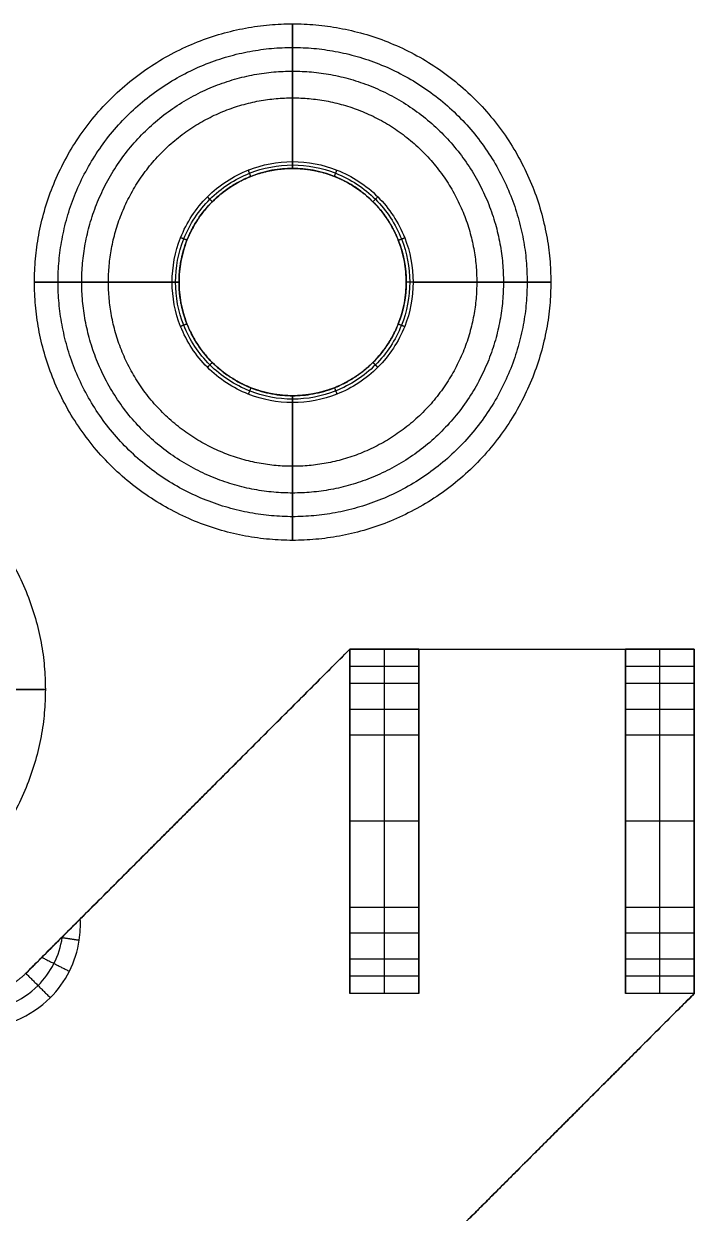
# Model space of a CAD drawing. Header units: millimetres. Extents: x -961 to -824, y -490 to -345.
# Drawn here: x -864.6 to -825.6, y -422.8 to -353.7 of the extents above; entities that cross this region are included whole.
import ezdxf

# ---------------------------------------------------------------- set-up
doc = ezdxf.new("R2010")
doc.units = ezdxf.units.MM
doc.header["$MEASUREMENT"] = 0
doc.layers.add('Corners UP', color=18, linetype='Continuous', true_color=0x000000)

msp = doc.modelspace()

# ---------------------------------------------------------------- linework, layer by layer
at = {"layer": 'Corners UP'}
for p, q in [((-845.626, -390.001, 15.743), (-845.626, -396.207, 15.743)), ((-841.626, -390.001, 15.743), (-841.626, -396.207, 15.743)), ((-829.626, -390.001, 15.743), (-829.626, -396.207, 15.743)), ((-825.626, -390.001, 15.743), (-825.626, -396.207, 15.743)), ((-845.626, -400.001, 3), (-845.626, -400.001, 14)), ((-841.626, -400.001, 3), (-841.626, -400.001, 14)), ((-829.626, -400.001, 3), (-829.626, -400.001, 14)), ((-825.626, -400.001, 3), (-825.626, -400.001, 14)), ((-845.626, -403.795, 15.743), (-845.626, -410.001, 15.743)), ((-841.626, -403.795, 15.743), (-841.626, -410.001, 15.743)), ((-829.626, -403.795, 15.743), (-829.626, -410.001, 15.743)), ((-825.626, -403.795, 15.743), (-825.626, -410.001, 15.743))]:
    msp.add_line(p, q, dxfattribs=at)
at = {"layer": 'Corners UP', "extrusion": (6.80716e-07, -1.65519e-06, 1)}
for points in [[(-833.956, -368.686, 0), (-833.956, -353.686, 0), (-848.956, -353.686, 0), (-863.956, -353.686, 0), (-863.956, -368.686, 0), (-863.956, -383.686, 0), (-848.956, -383.686, 0), (-833.956, -383.686, 0), (-833.956, -368.686, 0)], [(-833.956, -368.686, 9), (-833.956, -353.686, 9), (-848.956, -353.686, 9), (-863.956, -353.686, 9), (-863.956, -368.686, 9), (-863.956, -383.686, 9), (-848.956, -383.686, 9), (-833.956, -383.686, 9), (-833.956, -368.686, 9)], [(-833.956, -368.686, 0.5), (-833.956, -353.686, 0.5), (-848.956, -353.686, 0.5), (-863.956, -353.686, 0.5), (-863.956, -368.686, 0.5), (-863.956, -383.686, 0.5), (-848.956, -383.686, 0.5), (-833.956, -383.686, 0.5), (-833.956, -368.686, 0.5)], [(-835.331, -368.686, 8.125), (-835.331, -355.061, 8.125), (-848.956, -355.061, 8.125), (-862.581, -355.061, 8.125), (-862.581, -368.686, 8.125), (-862.581, -382.311, 8.125), (-848.956, -382.311, 8.125), (-835.331, -382.311, 8.125), (-835.331, -368.686, 8.125)], [(-836.706, -368.686, 2.75), (-836.706, -356.436, 2.75), (-848.956, -356.436, 2.75), (-861.206, -356.436, 2.75), (-861.206, -368.686, 2.75), (-861.206, -380.936, 2.75), (-848.956, -380.936, 2.75), (-836.706, -380.936, 2.75), (-836.706, -368.686, 2.75)], [(-836.706, -368.686, 7.25), (-836.706, -356.436, 7.25), (-848.956, -356.436, 7.25), (-861.206, -356.436, 7.25), (-861.206, -368.686, 7.25), (-861.206, -380.936, 7.25), (-848.956, -380.936, 7.25), (-836.706, -380.936, 7.25), (-836.706, -368.686, 7.25)], [(-836.706, -368.686, 5), (-836.706, -356.436, 5), (-848.956, -356.436, 5), (-861.206, -356.436, 5), (-861.206, -368.686, 5), (-861.206, -380.936, 5), (-848.956, -380.936, 5), (-836.706, -380.936, 5), (-836.706, -368.686, 5)], [(-838.256, -368.686, 0), (-838.256, -357.986, 0), (-848.956, -357.986, 0), (-859.656, -357.986, 0), (-859.656, -368.686, 0), (-859.656, -379.386, 0), (-848.956, -379.386, 0), (-838.256, -379.386, 0), (-838.256, -368.686, 0)], [(-863.32, -392.348, 1), (-863.32, -377.348, 1), (-878.32, -377.348, 1), (-893.32, -377.348, 1), (-893.32, -392.348, 1), (-893.32, -407.348, 1), (-878.32, -407.348, 1), (-863.32, -407.348, 1), (-863.32, -392.348, 1)], [(-863.32, -392.348, 9), (-863.32, -377.348, 9), (-878.32, -377.348, 9), (-893.32, -377.348, 9), (-893.32, -392.348, 9), (-893.32, -407.348, 9), (-878.32, -407.348, 9), (-863.32, -407.348, 9), (-863.32, -392.348, 9)], [(-863.32, -392.348, 0.5), (-863.32, -377.348, 0.5), (-878.32, -377.348, 0.5), (-893.32, -377.348, 0.5), (-893.32, -392.348, 0.5), (-893.32, -407.348, 0.5), (-878.32, -407.348, 0.5), (-863.32, -407.348, 0.5), (-863.32, -392.348, 0.5)]]:
    msp.add_rational_spline(points, [1, 0.707106781187, 1, 0.707106781187, 1, 0.707106781187, 1, 0.707106781187, 1], degree=2, knots=[0, 0, 0, 23.56196, 23.56196, 47.12392, 47.12392, 70.685879, 70.685879, 94.247839, 94.247839, 94.247839], dxfattribs=at)
at = {"layer": 'Corners UP', "extrusion": (-6.80716e-07, 1.65519e-06, -1)}
for points in [[(-833.956, -368.686, 1), (-833.956, -353.686, 1), (-848.956, -353.686, 1), (-863.956, -353.686, 1), (-863.956, -368.686, 1), (-863.956, -383.686, 1), (-848.956, -383.686, 1), (-833.956, -383.686, 1), (-833.956, -368.686, 1)], [(-833.956, -368.686, 10), (-833.956, -353.686, 10), (-848.956, -353.686, 10), (-863.956, -353.686, 10), (-863.956, -368.686, 10), (-863.956, -383.686, 10), (-848.956, -383.686, 10), (-833.956, -383.686, 10), (-833.956, -368.686, 10)], [(-833.956, -368.686, 9.5), (-833.956, -353.686, 9.5), (-848.956, -353.686, 9.5), (-863.956, -353.686, 9.5), (-863.956, -368.686, 9.5), (-863.956, -383.686, 9.5), (-848.956, -383.686, 9.5), (-833.956, -383.686, 9.5), (-833.956, -368.686, 9.5)], [(-835.331, -368.686, 1.875), (-835.331, -355.061, 1.875), (-848.956, -355.061, 1.875), (-862.581, -355.061, 1.875), (-862.581, -368.686, 1.875), (-862.581, -382.311, 1.875), (-848.956, -382.311, 1.875), (-835.331, -382.311, 1.875), (-835.331, -368.686, 1.875)], [(-838.256, -368.686, 10), (-838.256, -357.986, 10), (-848.956, -357.986, 10), (-859.656, -357.986, 10), (-859.656, -368.686, 10), (-859.656, -379.386, 10), (-848.956, -379.386, 10), (-838.256, -379.386, 10), (-838.256, -368.686, 10)], [(-863.32, -392.348, 0), (-863.32, -377.348, 0), (-878.32, -377.348, 0), (-893.32, -377.348, 0), (-893.32, -392.348, 0), (-893.32, -407.348, 0), (-878.32, -407.348, 0), (-863.32, -407.348, 0), (-863.32, -392.348, 0)], [(-863.32, -392.348, 10), (-863.32, -377.348, 10), (-878.32, -377.348, 10), (-893.32, -377.348, 10), (-893.32, -392.348, 10), (-893.32, -407.348, 10), (-878.32, -407.348, 10), (-863.32, -407.348, 10), (-863.32, -392.348, 10)], [(-863.32, -392.348, 9.5), (-863.32, -377.348, 9.5), (-878.32, -377.348, 9.5), (-893.32, -377.348, 9.5), (-893.32, -392.348, 9.5), (-893.32, -407.348, 9.5), (-878.32, -407.348, 9.5), (-863.32, -407.348, 9.5), (-863.32, -392.348, 9.5)]]:
    msp.add_rational_spline(points, [1, 0.707106781187, 1, 0.707106781187, 1, 0.707106781187, 1, 0.707106781187, 1], degree=2, knots=[0, 0, 0, 23.56196, 23.56196, 47.12392, 47.12392, 70.685879, 70.685879, 94.247839, 94.247839, 94.247839], dxfattribs=at)
at = {"layer": 'Corners UP'}
for points in [[(-848.956, -353.686, 10), (-848.956, -357.886, 10), (-848.956, -362.086, 10)], [(-848.956, -353.686, 0), (-848.956, -353.686, 0.5), (-848.956, -353.686, 1)], [(-848.956, -353.686, 1), (-848.956, -355.061, 1.875), (-848.956, -356.436, 2.75)], [(-848.956, -356.436, 7.25), (-848.956, -355.061, 8.125), (-848.956, -353.686, 9)], [(-848.956, -353.686, 9), (-848.956, -353.686, 9.5), (-848.956, -353.686, 10)], [(-848.956, -361.686, 0), (-848.956, -357.686, 0), (-848.956, -353.686, 0)], [(-848.956, -356.436, 2.75), (-848.956, -356.436, 5), (-848.956, -356.436, 7.25)], [(-848.956, -362.086, 0.4), (-848.956, -361.886, 0.2), (-848.956, -361.686, 0)], [(-851.385, -362.55, 0.4), (-851.459, -362.364, 0.2), (-851.532, -362.178, 0)], [(-848.956, -362.086, 10), (-848.956, -362.086, 5.2), (-848.956, -362.086, 0.4)], [(-846.526, -362.55, 0.4), (-846.453, -362.364, 0.2), (-846.379, -362.178, 0)], [(-853.623, -364.019, 0.4), (-853.764, -363.878, 0.2), (-853.906, -363.736, 0)], [(-844.289, -364.019, 0.4), (-844.147, -363.878, 0.2), (-844.006, -363.736, 0)], [(-855.092, -366.257, 0.4), (-855.278, -366.183, 0.2), (-855.464, -366.11, 0)], [(-842.819, -366.257, 0.4), (-842.633, -366.183, 0.2), (-842.447, -366.11, 0)], [(-863.956, -368.686, 10), (-859.756, -368.686, 10), (-855.556, -368.686, 10)], [(-863.956, -368.686, 0), (-863.956, -368.686, 0.5), (-863.956, -368.686, 1)], [(-863.956, -368.686, 1), (-862.581, -368.686, 1.875), (-861.206, -368.686, 2.75)], [(-861.206, -368.686, 7.25), (-862.581, -368.686, 8.125), (-863.956, -368.686, 9)], [(-863.956, -368.686, 9), (-863.956, -368.686, 9.5), (-863.956, -368.686, 10)], [(-855.956, -368.686, 0), (-859.956, -368.686, 0), (-863.956, -368.686, 0)], [(-861.206, -368.686, 2.75), (-861.206, -368.686, 5), (-861.206, -368.686, 7.25)], [(-855.556, -368.686, 0.4), (-855.756, -368.686, 0.2), (-855.956, -368.686, 0)], [(-855.556, -368.686, 10), (-855.556, -368.686, 5.2), (-855.556, -368.686, 0.4)], [(-833.956, -368.686, 10), (-838.156, -368.686, 10), (-842.356, -368.686, 10)], [(-841.956, -368.686, 0), (-842.156, -368.686, 0.2), (-842.356, -368.686, 0.4)], [(-842.356, -368.686, 10), (-842.356, -368.686, 5.2), (-842.356, -368.686, 0.4)], [(-841.956, -368.686, 0), (-837.956, -368.686, 0), (-833.956, -368.686, 0)], [(-836.706, -368.686, 7.25), (-835.331, -368.686, 8.125), (-833.956, -368.686, 9)], [(-836.706, -368.686, 2.75), (-836.706, -368.686, 5), (-836.706, -368.686, 7.25)], [(-833.956, -368.686, 1), (-835.331, -368.686, 1.875), (-836.706, -368.686, 2.75)], [(-833.956, -368.686, 9), (-833.956, -368.686, 9.5), (-833.956, -368.686, 10)], [(-833.956, -368.686, 0), (-833.956, -368.686, 0.5), (-833.956, -368.686, 1)], [(-855.092, -371.116, 0.4), (-855.278, -371.19, 0.2), (-855.464, -371.263, 0)], [(-842.819, -371.116, 0.4), (-842.633, -371.19, 0.2), (-842.447, -371.263, 0)], [(-853.623, -373.354, 0.4), (-853.764, -373.495, 0.2), (-853.906, -373.636, 0)], [(-844.289, -373.354, 0.4), (-844.147, -373.495, 0.2), (-844.006, -373.636, 0)], [(-851.385, -374.823, 0.4), (-851.459, -375.009, 0.2), (-851.532, -375.195, 0)], [(-846.526, -374.823, 0.4), (-846.453, -375.009, 0.2), (-846.379, -375.195, 0)], [(-848.956, -383.686, 10), (-848.956, -379.486, 10), (-848.956, -375.286, 10)], [(-848.956, -375.286, 10), (-848.956, -375.286, 5.2), (-848.956, -375.286, 0.4)], [(-848.956, -375.287, 0.4), (-848.956, -375.487, 0.2), (-848.956, -375.687, 0)], [(-848.956, -375.686, 0), (-848.956, -379.686, 0), (-848.956, -383.686, 0)], [(-848.956, -383.686, 1), (-848.956, -382.311, 1.875), (-848.956, -380.936, 2.75)], [(-848.956, -380.936, 2.75), (-848.956, -380.936, 5), (-848.956, -380.936, 7.25)], [(-848.956, -380.936, 7.25), (-848.956, -382.311, 8.125), (-848.956, -383.686, 9)], [(-848.956, -383.686, 0), (-848.956, -383.686, 0.5), (-848.956, -383.686, 1)], [(-848.956, -383.686, 9), (-848.956, -383.686, 9.5), (-848.956, -383.686, 10)], [(-864.454, -408.829), (-855.04, -399.415), (-845.626, -390.001)], [(-862.996, -407.372, 1.5), (-854.311, -398.686, 1.5), (-845.626, -390.001, 1.5)], [(-861.292, -405.667, 3), (-853.459, -397.834, 3), (-845.626, -390.001, 3)], [(-845.626, -390.001, 3), (-845.626, -400.001, 3), (-845.626, -410.001, 3)], [(-845.626, -390.001, 3), (-843.626, -390.001, 3), (-841.626, -390.001, 3)], [(-841.626, -390.001, 28.486), (-843.626, -390.001, 28.486), (-845.626, -390.001, 28.486)], [(-845.626, -392.001, 28.486), (-845.626, -391.001, 28.486), (-845.626, -390.001, 28.486)], [(-845.626, -390.001, 28.486), (-845.626, -390.001, 15.743), (-845.626, -390.001, 3)], [(-845.626, -390.001, 3), (-845.626, -390.001, 1.5), (-845.626, -390.001)], [(-845.626, -390.001), (-835.626, -390.001), (-825.626, -390.001)], [(-841.626, -390.001, 15.743), (-843.626, -390.001, 15.743), (-845.626, -390.001, 15.743)], [(-845.626, -390.001, 1.5), (-835.626, -390.001, 1.5), (-825.626, -390.001, 1.5)], [(-843.626, -392.001, 28.486), (-843.626, -391.001, 28.486), (-843.626, -390.001, 28.486)], [(-843.626, -390.001, 28.486), (-843.626, -390.001, 15.743), (-843.626, -390.001, 3)], [(-841.626, -390.001, 3), (-841.626, -400.001, 3), (-841.626, -410.001, 3)], [(-841.626, -392.001, 28.486), (-841.626, -391.001, 28.486), (-841.626, -390.001, 28.486)], [(-841.626, -390.001, 28.486), (-841.626, -390.001, 15.743), (-841.626, -390.001, 3)], [(-841.626, -390.001, 3), (-835.626, -390.001, 3), (-829.626, -390.001, 3)], [(-835.626, -390.001, 3), (-835.626, -390.001, 1.5), (-835.626, -390.001)], [(-829.626, -390.001, 3), (-829.626, -400.001, 3), (-829.626, -410.001, 3)], [(-829.626, -390.001, 3), (-827.626, -390.001, 3), (-825.626, -390.001, 3)], [(-825.626, -390.001, 28.486), (-827.626, -390.001, 28.486), (-829.626, -390.001, 28.486)], [(-829.626, -392.001, 28.486), (-829.626, -391.001, 28.486), (-829.626, -390.001, 28.486)], [(-829.626, -390.001, 28.486), (-829.626, -390.001, 15.743), (-829.626, -390.001, 3)], [(-825.626, -390.001, 15.743), (-827.626, -390.001, 15.743), (-829.626, -390.001, 15.743)], [(-827.626, -392.001, 28.486), (-827.626, -391.001, 28.486), (-827.626, -390.001, 28.486)], [(-827.626, -390.001, 28.486), (-827.626, -390.001, 15.743), (-827.626, -390.001, 3)], [(-825.626, -390.001, 3), (-825.626, -400.001, 3), (-825.626, -410.001, 3)], [(-825.626, -392.001, 28.486), (-825.626, -391.001, 28.486), (-825.626, -390.001, 28.486)], [(-825.626, -390.001, 28.486), (-825.626, -390.001, 15.743), (-825.626, -390.001, 3)], [(-825.626, -390.001, 3), (-825.626, -390.001, 1.5), (-825.626, -390.001)], [(-825.626, -390.001), (-825.626, -400.001), (-825.626, -410.001)], [(-825.626, -390.001, 1.5), (-825.626, -400.001, 1.5), (-825.626, -410.001, 1.5)], [(-841.626, -391.001, 28.486), (-843.626, -391.001, 28.486), (-845.626, -391.001, 28.486)], [(-825.626, -391.001, 28.486), (-827.626, -391.001, 28.486), (-829.626, -391.001, 28.486)], [(-841.626, -392.001, 28.486), (-843.626, -392.001, 28.486), (-845.626, -392.001, 28.486)], [(-845.626, -395.001, 25.486), (-845.626, -393.501, 26.986), (-845.626, -392.001, 28.486)], [(-843.626, -395.001, 25.486), (-843.626, -393.501, 26.986), (-843.626, -392.001, 28.486)], [(-841.626, -395.001, 25.486), (-841.626, -393.501, 26.986), (-841.626, -392.001, 28.486)], [(-825.626, -392.001, 28.486), (-827.626, -392.001, 28.486), (-829.626, -392.001, 28.486)], [(-829.626, -395.001, 25.486), (-829.626, -393.501, 26.986), (-829.626, -392.001, 28.486)], [(-827.626, -395.001, 25.486), (-827.626, -393.501, 26.986), (-827.626, -392.001, 28.486)], [(-825.626, -395.001, 25.486), (-825.626, -393.501, 26.986), (-825.626, -392.001, 28.486)], [(-863.32, -392.348, 10), (-867.52, -392.348, 10), (-871.72, -392.348, 10)], [(-871.32, -392.348, 0), (-867.32, -392.348, 0), (-863.32, -392.348, 0)], [(-866.07, -392.348, 7.25), (-864.695, -392.348, 8.125), (-863.32, -392.348, 9)], [(-863.32, -392.348, 1), (-864.695, -392.348, 1.875), (-866.07, -392.348, 2.75)], [(-863.32, -392.348, 9), (-863.32, -392.348, 9.5), (-863.32, -392.348, 10)], [(-863.32, -392.348, 0), (-863.32, -392.348, 0.5), (-863.32, -392.348, 1)], [(-841.626, -393.501, 26.986), (-843.626, -393.501, 26.986), (-845.626, -393.501, 26.986)], [(-825.626, -393.501, 26.986), (-827.626, -393.501, 26.986), (-829.626, -393.501, 26.986)], [(-841.626, -395.001, 19), (-843.626, -395.001, 19), (-845.626, -395.001, 19)], [(-841.626, -395.001, 25.486), (-843.626, -395.001, 25.486), (-845.626, -395.001, 25.486)], [(-845.626, -395.001, 19), (-845.626, -395.001, 22.243), (-845.626, -395.001, 25.486)], [(-841.626, -395.001, 22.243), (-843.626, -395.001, 22.243), (-845.626, -395.001, 22.243)], [(-843.626, -395.001, 19), (-843.626, -395.001, 22.243), (-843.626, -395.001, 25.486)], [(-841.626, -395.001, 19), (-841.626, -395.001, 22.243), (-841.626, -395.001, 25.486)], [(-825.626, -395.001, 19), (-827.626, -395.001, 19), (-829.626, -395.001, 19)], [(-825.626, -395.001, 25.486), (-827.626, -395.001, 25.486), (-829.626, -395.001, 25.486)], [(-829.626, -395.001, 19), (-829.626, -395.001, 22.243), (-829.626, -395.001, 25.486)], [(-825.626, -395.001, 22.243), (-827.626, -395.001, 22.243), (-829.626, -395.001, 22.243)], [(-827.626, -395.001, 19), (-827.626, -395.001, 22.243), (-827.626, -395.001, 25.486)], [(-825.626, -395.001, 19), (-825.626, -395.001, 22.243), (-825.626, -395.001, 25.486)], [(-855.04, -399.415, 3), (-855.04, -399.415, 1.5), (-855.04, -399.415)], [(-841.626, -400.001, 14), (-843.626, -400.001, 14), (-845.626, -400.001, 14)], [(-825.626, -400.001, 14), (-827.626, -400.001, 14), (-829.626, -400.001, 14)], [(-825.626, -400.001, 3), (-825.626, -400.001, 1.5), (-825.626, -400.001)], [(-841.626, -405.001, 25.486), (-843.626, -405.001, 25.486), (-845.626, -405.001, 25.486)], [(-845.626, -408.001, 28.486), (-845.626, -406.501, 26.986), (-845.626, -405.001, 25.486)], [(-841.626, -405.001, 19), (-843.626, -405.001, 19), (-845.626, -405.001, 19)], [(-845.626, -405.001, 25.486), (-845.626, -405.001, 22.243), (-845.626, -405.001, 19)], [(-841.626, -405.001, 22.243), (-843.626, -405.001, 22.243), (-845.626, -405.001, 22.243)], [(-843.626, -408.001, 28.486), (-843.626, -406.501, 26.986), (-843.626, -405.001, 25.486)], [(-843.626, -405.001, 25.486), (-843.626, -405.001, 22.243), (-843.626, -405.001, 19)], [(-841.626, -408.001, 28.486), (-841.626, -406.501, 26.986), (-841.626, -405.001, 25.486)], [(-841.626, -405.001, 25.486), (-841.626, -405.001, 22.243), (-841.626, -405.001, 19)], [(-825.626, -405.001, 25.486), (-827.626, -405.001, 25.486), (-829.626, -405.001, 25.486)], [(-829.626, -408.001, 28.486), (-829.626, -406.501, 26.986), (-829.626, -405.001, 25.486)], [(-825.626, -405.001, 19), (-827.626, -405.001, 19), (-829.626, -405.001, 19)], [(-829.626, -405.001, 25.486), (-829.626, -405.001, 22.243), (-829.626, -405.001, 19)], [(-825.626, -405.001, 22.243), (-827.626, -405.001, 22.243), (-829.626, -405.001, 22.243)], [(-827.626, -408.001, 28.486), (-827.626, -406.501, 26.986), (-827.626, -405.001, 25.486)], [(-827.626, -405.001, 25.486), (-827.626, -405.001, 22.243), (-827.626, -405.001, 19)], [(-825.626, -408.001, 28.486), (-825.626, -406.501, 26.986), (-825.626, -405.001, 25.486)], [(-825.626, -405.001, 25.486), (-825.626, -405.001, 22.243), (-825.626, -405.001, 19)], [(-862.372, -406.747, 1.967), (-861.861, -406.825, 2.483), (-861.35, -406.902, 3)], [(-841.626, -406.501, 26.986), (-843.626, -406.501, 26.986), (-845.626, -406.501, 26.986)], [(-825.626, -406.501, 26.986), (-827.626, -406.501, 26.986), (-829.626, -406.501, 26.986)], [(-863.525, -407.9, 1.21), (-862.727, -408.304, 2.105), (-861.928, -408.708, 3)], [(-841.626, -408.001, 28.486), (-843.626, -408.001, 28.486), (-845.626, -408.001, 28.486)], [(-845.626, -410.001, 28.486), (-845.626, -409.001, 28.486), (-845.626, -408.001, 28.486)], [(-843.626, -410.001, 28.486), (-843.626, -409.001, 28.486), (-843.626, -408.001, 28.486)], [(-841.626, -410.001, 28.486), (-841.626, -409.001, 28.486), (-841.626, -408.001, 28.486)], [(-825.626, -408.001, 28.486), (-827.626, -408.001, 28.486), (-829.626, -408.001, 28.486)], [(-829.626, -410.001, 28.486), (-829.626, -409.001, 28.486), (-829.626, -408.001, 28.486)], [(-827.626, -410.001, 28.486), (-827.626, -409.001, 28.486), (-827.626, -408.001, 28.486)], [(-825.626, -410.001, 28.486), (-825.626, -409.001, 28.486), (-825.626, -408.001, 28.486)], [(-864.454, -408.829, 1), (-864.454, -408.829, 0.5), (-864.454, -408.829)], [(-864.454, -408.829, 1), (-863.747, -409.536, 2), (-863.04, -410.243, 3)], [(-841.626, -409.001, 28.486), (-843.626, -409.001, 28.486), (-845.626, -409.001, 28.486)], [(-825.626, -409.001, 28.486), (-827.626, -409.001, 28.486), (-829.626, -409.001, 28.486)], [(-841.626, -410.001, 3), (-843.626, -410.001, 3), (-845.626, -410.001, 3)], [(-841.626, -410.001, 28.486), (-843.626, -410.001, 28.486), (-845.626, -410.001, 28.486)], [(-845.626, -410.001, 3), (-845.626, -410.001, 15.743), (-845.626, -410.001, 28.486)], [(-841.626, -410.001, 15.743), (-843.626, -410.001, 15.743), (-845.626, -410.001, 15.743)], [(-843.626, -410.001, 3), (-843.626, -410.001, 15.743), (-843.626, -410.001, 28.486)], [(-825.626, -410.001), (-834.04, -418.415), (-842.454, -426.829)], [(-841.626, -410.001, 3), (-841.626, -410.001, 15.743), (-841.626, -410.001, 28.486)], [(-825.626, -410.001, 1.5), (-833.311, -417.686, 1.5), (-840.996, -425.372, 1.5)], [(-825.626, -410.001, 3), (-832.459, -416.834, 3), (-839.292, -423.667, 3)], [(-825.626, -410.001, 3), (-827.626, -410.001, 3), (-829.626, -410.001, 3)], [(-825.626, -410.001, 28.486), (-827.626, -410.001, 28.486), (-829.626, -410.001, 28.486)], [(-829.626, -410.001, 3), (-829.626, -410.001, 15.743), (-829.626, -410.001, 28.486)], [(-825.626, -410.001, 15.743), (-827.626, -410.001, 15.743), (-829.626, -410.001, 15.743)], [(-827.626, -410.001, 3), (-827.626, -410.001, 15.743), (-827.626, -410.001, 28.486)], [(-825.626, -410.001, 3), (-825.626, -410.001, 15.743), (-825.626, -410.001, 28.486)], [(-825.626, -410.001, 3), (-825.626, -410.001, 1.5), (-825.626, -410.001)], [(-834.04, -418.415, 3), (-834.04, -418.415, 1.5), (-834.04, -418.415)]]:
    msp.add_open_spline(points, degree=2, dxfattribs=at)
at = {"layer": 'Corners UP', "extrusion": (6.17209e-07, -1.65519e-06, 1)}
msp.add_open_spline([(-855.956, -368.686, 0), (-855.956, -367.807, 0), (-855.607, -365.974, 0), (-854.045, -363.597, 0), (-851.668, -362.036, 0), (-848.956, -361.519, 0), (-846.244, -362.036, 0), (-843.866, -363.597, 0), (-842.305, -365.974, 0), (-841.955, -367.807, 0), (-841.956, -368.686, 0)], degree=3, knots=[0, 0, 0, 0, 2.638651, 5.497648, 8.356645, 10.995297, 13.633952, 16.492952, 19.351952, 21.990605, 21.990605, 21.990605, 21.990605], dxfattribs=at)
at = {"layer": 'Corners UP', "extrusion": (7.00737e-07, -1.70387e-06, 1)}
msp.add_open_spline([(-855.756, -368.686, 0.2), (-855.756, -367.832, 0.2), (-855.416, -366.052, 0.2), (-853.9, -363.742, 0.2), (-851.59, -362.226, 0.2), (-848.956, -361.723, 0.2), (-846.321, -362.226, 0.2), (-844.011, -363.742, 0.2), (-842.495, -366.052, 0.2), (-842.155, -367.832, 0.2), (-842.156, -368.686, 0.2)], degree=3, knots=[0, 0, 0, 0, 2.638651, 5.497648, 8.356645, 10.995297, 13.633952, 16.492952, 19.351952, 21.990605, 21.990605, 21.990605, 21.990605], dxfattribs=at)
at = {"layer": 'Corners UP'}
for points, weights, degree, knots in [([(-855.556, -368.686, 10), (-855.556, -366.936, 10), (-854.86, -365.257, 10), (-853.623, -364.02, 10), (-852.334, -362.731, 10), (-850.68, -362.086, 10), (-848.956, -362.086, 10)], [1, 1, 1, 1, 1, 1.05719095842, 1.17157287525], 3, [0, 0, 0, 0, 5.317908, 5.317908, 5.317908, 10.635816, 10.635816, 10.635816, 10.635816]), ([(-855.556, -368.686, 9.952), (-855.556, -362.086, 9.952), (-848.956, -362.086, 9.952), (-842.356, -362.086, 9.952), (-842.356, -368.686, 9.952), (-842.356, -375.286, 9.952), (-848.956, -375.286, 9.952), (-855.556, -375.286, 9.952), (-855.556, -368.686, 9.952)], [1, 0.707106781187, 1, 0.707106781187, 1, 0.707106781187, 1, 0.707106781187, 1], 2, [0, 0, 0, 10.367256, 10.367256, 20.734512, 20.734512, 31.101767, 31.101767, 41.469023, 41.469023, 41.469023]), ([(-848.956, -362.086, 10), (-847.205, -362.086, 10), (-845.527, -362.782, 10), (-844.289, -364.02, 10), (-843.051, -365.257, 10), (-842.356, -366.936, 10), (-842.356, -368.686, 10)], [1.17157287525, 1.17157277757, 1.17157277757, 1.17157277757, 1.17157277757, 1.17157277757, 1.17157196339], 3, [10.635816, 10.635816, 10.635816, 10.635816, 15.953729, 15.953729, 15.953729, 21.271644, 21.271644, 21.271644, 21.271644]), ([(-842.356, -368.686, 10), (-842.356, -370.437, 10), (-843.051, -372.116, 10), (-844.289, -373.353, 10), (-845.578, -374.642, 10), (-847.232, -375.286, 10), (-848.956, -375.286, 10), (-850.706, -375.286, 10), (-852.385, -374.591, 10), (-853.623, -373.353, 10), (-854.86, -372.116, 10), (-855.556, -370.437, 10), (-855.556, -368.686, 10)], [1, 1, 1, 1, 1, 1.0571906573, 1.17157287525, 1.17157287525, 1.17157287525, 1.17157287525, 1.17157287525, 1.17157287525, 1.1715744951], 3, [0, 0, 0, 0, 5.317901, 5.317901, 5.317901, 10.635814, 10.635814, 10.635814, 15.953728, 15.953728, 15.953728, 21.271618, 21.271618, 21.271618, 21.271618])]:
    msp.add_rational_spline(points, weights, degree=degree, knots=knots, dxfattribs=at)
at = {"layer": 'Corners UP', "extrusion": (7.21971e-07, -1.75551e-06, 1)}
msp.add_open_spline([(-855.556, -368.686, 0.4), (-855.556, -367.857, 0.4), (-855.226, -366.129, 0.4), (-853.755, -363.888, 0.4), (-851.513, -362.416, 0.4), (-848.956, -361.928, 0.4), (-846.399, -362.416, 0.4), (-844.157, -363.888, 0.4), (-842.685, -366.129, 0.4), (-842.355, -367.857, 0.4), (-842.356, -368.686, 0.4)], degree=3, knots=[0, 0, 0, 0, 2.638651, 5.497648, 8.356645, 10.995297, 13.633952, 16.492952, 19.351952, 21.990605, 21.990605, 21.990605, 21.990605], dxfattribs=at)
at = {"layer": 'Corners UP', "extrusion": (-6.17209e-07, 1.65519e-06, -1)}
msp.add_open_spline([(-841.956, -368.686, 0), (-841.955, -369.566, 0), (-842.305, -371.398, 0), (-843.866, -373.776, 0), (-846.244, -375.337, 0), (-848.956, -375.854, 0), (-851.668, -375.337, 0), (-854.045, -373.776, 0), (-855.607, -371.398, 0), (-855.956, -369.566, 0), (-855.956, -368.686, 0)], degree=3, knots=[0, 0, 0, 0, 2.63865, 5.497643, 8.356636, 10.995284, 13.633936, 16.492932, 19.351928, 21.990581, 21.990581, 21.990581, 21.990581], dxfattribs=at)
at = {"layer": 'Corners UP', "extrusion": (-7.00737e-07, 1.70387e-06, -1)}
msp.add_open_spline([(-842.156, -368.686, 0.2), (-842.155, -369.541, 0.2), (-842.495, -371.321, 0.2), (-844.011, -373.631, 0.2), (-846.321, -375.147, 0.2), (-848.956, -375.649, 0.2), (-851.59, -375.147, 0.2), (-853.9, -373.631, 0.2), (-855.416, -371.321, 0.2), (-855.756, -369.541, 0.2), (-855.756, -368.686, 0.2)], degree=3, knots=[0, 0, 0, 0, 2.63865, 5.497643, 8.356636, 10.995284, 13.633936, 16.492932, 19.351928, 21.990581, 21.990581, 21.990581, 21.990581], dxfattribs=at)
at = {"layer": 'Corners UP', "extrusion": (-7.21971e-07, 1.75551e-06, -1)}
msp.add_open_spline([(-842.356, -368.686, 0.4), (-842.355, -369.516, 0.4), (-842.685, -371.243, 0.4), (-844.157, -373.485, 0.4), (-846.399, -374.957, 0.4), (-848.956, -375.445, 0.4), (-851.513, -374.957, 0.4), (-853.755, -373.485, 0.4), (-855.226, -371.243, 0.4), (-855.556, -369.516, 0.4), (-855.556, -368.686, 0.4)], degree=3, knots=[0, 0, 0, 0, 2.63865, 5.497643, 8.356636, 10.995284, 13.633936, 16.492932, 19.351928, 21.990581, 21.990581, 21.990581, 21.990581], dxfattribs=at)
at = {"layer": 'Corners UP', "extrusion": (1, 0, 1.36424e-13)}
for points in [[(-845.626, -405.001, 19), (-845.626, -405.001, 14), (-845.626, -400.001, 14), (-845.626, -395.001, 14), (-845.626, -395.001, 19)], [(-829.626, -405.001, 19), (-829.626, -405.001, 14), (-829.626, -400.001, 14), (-829.626, -395.001, 14), (-829.626, -395.001, 19)]]:
    msp.add_rational_spline(points, [1, 0.707106781187, 1, 0.707106781187, 1], degree=2, knots=[18.242654, 18.242654, 18.242654, 26.096674, 26.096674, 33.950695, 33.950695, 33.950695], dxfattribs=at)
at = {"layer": 'Corners UP', "extrusion": (1, 0, 9.0949e-14)}
msp.add_rational_spline([(-843.626, -405.001, 19), (-843.626, -405.001, 14), (-843.626, -400.001, 14), (-843.626, -395.001, 14), (-843.626, -395.001, 19)], [1, 0.707106781187, 1, 0.707106781187, 1], degree=2, knots=[18.242654, 18.242654, 18.242654, 26.096674, 26.096674, 33.950695, 33.950695, 33.950695], dxfattribs=at)
at = {"layer": 'Corners UP', "extrusion": (1, 0, 4.54745e-14)}
msp.add_rational_spline([(-841.626, -405.001, 19), (-841.626, -405.001, 14), (-841.626, -400.001, 14), (-841.626, -395.001, 14), (-841.626, -395.001, 19)], [1, 0.707106781187, 1, 0.707106781187, 1], degree=2, knots=[18.242654, 18.242654, 18.242654, 26.096674, 26.096674, 33.950695, 33.950695, 33.950695], dxfattribs=at)
at = {"layer": 'Corners UP', "extrusion": (1, 0, 1.59161e-13)}
msp.add_rational_spline([(-827.626, -405.001, 19), (-827.626, -405.001, 14), (-827.626, -400.001, 14), (-827.626, -395.001, 14), (-827.626, -395.001, 19)], [1, 0.707106781187, 1, 0.707106781187, 1], degree=2, knots=[18.242654, 18.242654, 18.242654, 26.096674, 26.096674, 33.950695, 33.950695, 33.950695], dxfattribs=at)
at = {"layer": 'Corners UP', "extrusion": (1, 0, 1.81898e-13)}
msp.add_rational_spline([(-825.626, -405.001, 19), (-825.626, -405.001, 14), (-825.626, -400.001, 14), (-825.626, -395.001, 14), (-825.626, -395.001, 19)], [1, 0.707106781187, 1, 0.707106781187, 1], degree=2, knots=[18.242654, 18.242654, 18.242654, 26.096674, 26.096674, 33.950695, 33.950695, 33.950695], dxfattribs=at)
at = {"layer": 'Corners UP'}
for points, knots in [([(-867.282, -412.001, 3), (-866.497, -412.001, 3), (-864.927, -411.688, 3), (-863.595, -410.799, 3), (-863.04, -410.243, 3), (-862.591, -409.795, 3), (-861.837, -408.754, 3), (-861.318, -407.131, 3), (-861.269, -406.079, 3), (-861.292, -405.667, 3)], [0, 0, 0, 0, 2.35618, 4.712359, 4.712359, 4.712359, 6.615974, 8.519588, 9.758585, 9.758585, 9.758585, 9.758585]), ([(-864.454, -408.829, 1), (-864.222, -408.597, 1), (-863.887, -408.262, 1.06), (-863.488, -407.863, 1.222), (-863.248, -407.624, 1.345), (-863.047, -407.423, 1.465), (-862.868, -407.243, 1.584), (-862.703, -407.079, 1.703), (-862.55, -406.925, 1.821), (-862.404, -406.779, 1.939), (-862.265, -406.64, 2.057), (-862.131, -406.507, 2.175), (-862.002, -406.378, 2.293), (-861.877, -406.252, 2.411), (-861.755, -406.13, 2.528), (-861.636, -406.011, 2.646), (-861.519, -405.894, 2.764), (-861.405, -405.78, 2.882), (-861.329, -405.704, 2.961), (-861.292, -405.667, 3)], [0, 0, 0, 0, 0.984323, 1.415565, 1.760998, 2.064209, 2.341549, 2.601164, 2.84778, 3.084413, 3.313119, 3.535407, 3.7524, 3.964946, 4.173701, 4.379188, 4.581824, 4.781955, 4.979864, 4.979864, 4.979864, 4.979864]), ([(-867.282, -411.001, 2), (-866.628, -411.001, 2), (-865.319, -410.74, 2), (-864.209, -409.999, 2), (-863.747, -409.536, 2), (-863.373, -409.163, 2), (-862.745, -408.295, 2), (-862.414, -407.26, 2), (-862.335, -406.723, 2), (-862.333, -406.708, 2)], [0, 0, 0, 0, 2.35618, 4.712359, 4.712359, 4.712359, 6.615974, 8.519588, 8.573399, 8.573399, 8.573399, 8.573399])]:
    msp.add_open_spline(points, degree=3, knots=knots, dxfattribs=at)
for points in [[(-867.282, -410.001), (-865.626, -410.001), (-864.454, -408.829)], [(-867.282, -410.001, 1), (-865.626, -410.001, 1), (-864.454, -408.829, 1)]]:
    msp.add_rational_spline(points, [1, 0.92387953251, 1], degree=2, dxfattribs=at)

doc.saveas('drawing.dxf')
